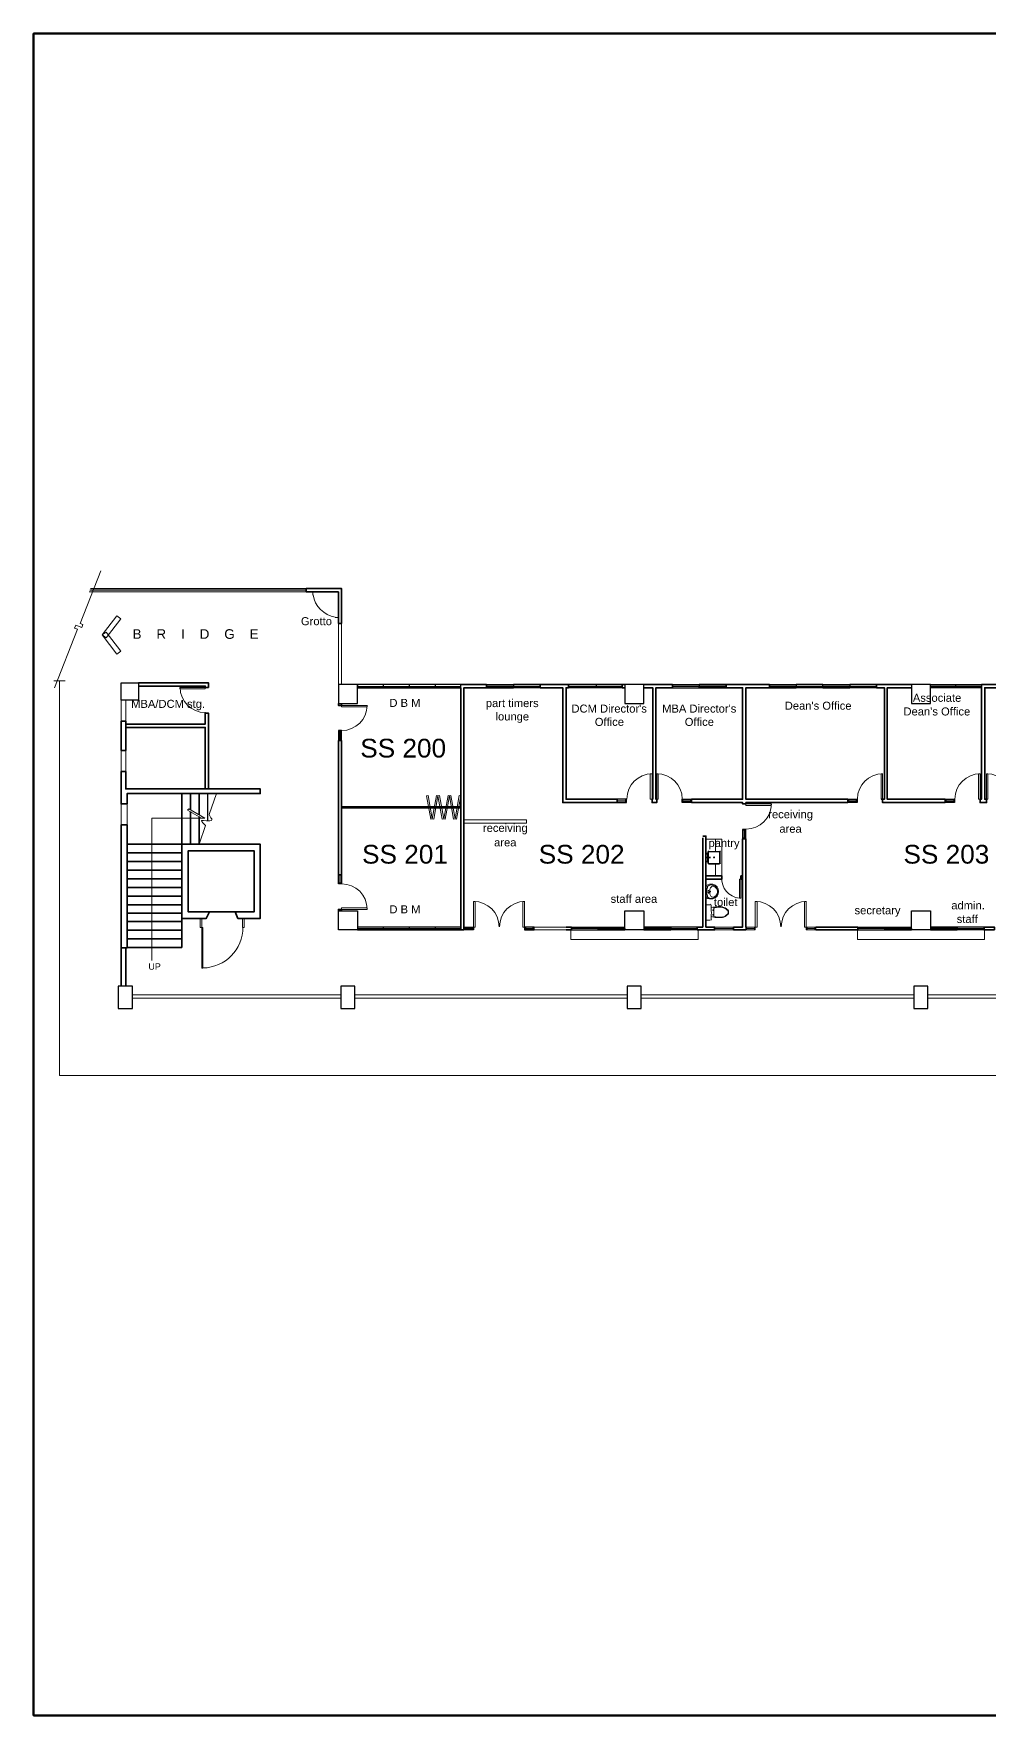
# Model space of a CAD drawing. Header units: inches. Extents: x 0 to 68.7, y 1.4 to 47.2.
# Drawn here: x 0 to 26.02, y 1.39 to 47.18 of the extents above; entities that cross this region are included whole.
import ezdxf

# ---------------------------------------------------------------- set-up
doc = ezdxf.new("R2010")
doc.units = ezdxf.units.IN
doc.header["$MEASUREMENT"] = 0
for name, color, linetype in [('PDF_0', 7, 'Continuous'), ('PDF_BOUNDARIES', 5, 'Continuous'), ('PDF_fixtures', 1, 'Continuous'), ('PDF_FURNITURES', 1, 'Continuous'), ('PDF_PEN08', 6, 'Continuous'), ('PDF_Text', 7, 'Continuous'), ('PDF_WALLS', 3, 'Continuous')]:
    doc.layers.add(name, color=color, linetype=linetype)
for name, color, linetype, true_color in [('PDF_canopy', 7, 'Continuous', 0xc16edd), ('PDF_CUBICLES', 7, 'Continuous', 0x00b82e), ('PDF_door', 7, 'Continuous', 0xdda500), ('PDF_Door Swing and Window', 7, 'Continuous', 0x95954a), ('PDF_HATCH1', 7, 'Continuous', 0x767676), ('PDF_line', 7, 'Continuous', 0xdd6ec1), ('PDF_window', 7, 'Continuous', 0xdda500)]:
    doc.layers.add(name, color=color, linetype=linetype, true_color=true_color)
doc.styles.add('PDF ArialMT', font='arial.ttf')

msp = doc.modelspace()

# ---------------------------------------------------------------- linework, layer by layer
at = {"layer": 'PDF_0', "lineweight": 25}
for points in [[(2.38, 29.506), (2.859, 29.506), (2.859, 29.036), (2.38, 29.036)], [(2.38, 29.506), (2.859, 29.506), (2.859, 29.036), (2.38, 29.036)], [(8.295, 28.938), (8.814, 28.938), (8.814, 29.457), (8.295, 29.457)], [(16.09, 28.938), (16.609, 28.938), (16.609, 29.457), (16.09, 29.457)], [(23.894, 28.938), (24.413, 28.938), (24.413, 29.457), (23.894, 29.457)], [(8.295, 23.297), (8.814, 23.297), (8.814, 22.778), (8.295, 22.778)], [(16.09, 23.297), (16.609, 23.297), (16.609, 22.778), (16.09, 22.778)], [(23.894, 23.297), (24.413, 23.297), (24.413, 22.778), (23.894, 22.778)], [(2.301, 21.25), (2.301, 20.633), (2.693, 20.633), (2.693, 21.25)], [(8.363, 20.633), (8.745, 20.633), (8.745, 21.25), (8.363, 21.25)], [(8.363, 20.633), (8.745, 20.633), (8.745, 21.25), (8.363, 21.25)], [(16.158, 20.633), (16.54, 20.633), (16.54, 21.25), (16.158, 21.25)], [(16.158, 20.633), (16.54, 20.633), (16.54, 21.25), (16.158, 21.25)], [(23.963, 20.633), (24.345, 20.633), (24.345, 21.25), (23.963, 21.25)], [(23.963, 20.633), (24.345, 20.633), (24.345, 21.25), (23.963, 21.25)]]:
    msp.add_lwpolyline(points, close=True, dxfattribs=at)
at = {"layer": 'PDF_BOUNDARIES', "lineweight": 25}
for points in [[(1.547, 32.071), (7.423, 32.071)], [(4.74, 25.745), (4.74, 26.49)], [(8.383, 26.137), (11.634, 26.137)], [(8.383, 26.098), (11.634, 26.098)]]:
    msp.add_lwpolyline(points, dxfattribs=at)
for points in [[(4.035, 26.49), (4.035, 25.109), (2.546, 25.109), (4.035, 25.109)], [(4.27, 26.49), (4.27, 26.049)], [(4.505, 26.49), (4.505, 25.912)], [(4.27, 26), (4.27, 25.109)], [(4.505, 25.863), (4.505, 25.109)], [(2.546, 24.874), (4.035, 24.874)], [(2.546, 24.639), (4.035, 24.639)], [(2.546, 24.404), (4.035, 24.404)], [(2.546, 24.169), (4.035, 24.169)], [(2.546, 23.934), (4.035, 23.934)], [(2.546, 23.699), (4.035, 23.699)], [(2.546, 23.464), (4.035, 23.464)], [(2.546, 23.229), (4.035, 23.229)], [(2.546, 22.298), (4.035, 22.298), (4.035, 23.091), (4.035, 22.298)], [(2.546, 23.003), (4.035, 23.003)], [(5.484, 23.268), (4.789, 23.268)], [(2.546, 22.768), (4.035, 22.768)], [(2.546, 22.533), (4.035, 22.533)]]:
    msp.add_lwpolyline(points, close=True, dxfattribs=at)
at = {"layer": 'PDF_canopy', "lineweight": 13}
msp.add_lwpolyline([(67.991, 22.817), (67.991, 18.812), (40.924, 18.812), (40.924, 17.95), (30.573, 17.95), (30.573, 18.812), (0.705, 18.812), (0.705, 29.545)], dxfattribs=at)
at = {"layer": 'PDF_CUBICLES', "lineweight": 20}
for points in [[(10.743, 26.441), (10.694, 26.431), (10.811, 25.794), (10.85, 25.804)], [(10.968, 26.441), (11.007, 26.431), (10.899, 25.794), (10.85, 25.804)], [(11.046, 26.441), (11.007, 26.431), (11.125, 25.794), (11.164, 25.804)], [(11.281, 26.441), (11.32, 26.431), (11.203, 25.794), (11.164, 25.804)], [(11.36, 26.441), (11.32, 26.431), (11.428, 25.794), (11.477, 25.804)], [(11.585, 26.441), (11.634, 26.431), (11.516, 25.794), (11.477, 25.804)]]:
    msp.add_lwpolyline(points, close=True, dxfattribs=at)
msp.add_lwpolyline([(11.712, 25.775), (13.416, 25.775), (13.416, 25.687), (11.712, 25.687)], dxfattribs=at)
at = {"layer": 'PDF_door', "lineweight": 0}
for points in [[(3.976, 29.378), (3.976, 29.339), (4.671, 29.339), (4.671, 29.378)], [(9.078, 28.889), (9.078, 28.85), (8.383, 28.85), (8.383, 28.889)], [(16.834, 27.028), (16.785, 27.028), (16.785, 26.333), (16.834, 26.333)], [(16.961, 27.028), (17, 27.028), (17, 26.333), (16.961, 26.333)], [(23.111, 27.028), (23.072, 27.028), (23.072, 26.333), (23.111, 26.333)], [(25.765, 27.028), (25.726, 27.028), (25.726, 26.333), (25.765, 26.333)], [(25.941, 27.028), (25.98, 27.028), (25.98, 26.333), (25.941, 26.333)], [(2.38, 25.638), (2.38, 26.206)], [(2.546, 26.206), (2.546, 25.638)], [(20.075, 26.206), (20.075, 26.166), (19.39, 26.166), (19.39, 26.206)], [(19.253, 24.159), (19.253, 23.64), (19.213, 23.64), (19.213, 24.159)], [(9.078, 23.336), (9.078, 23.375), (8.383, 23.375), (8.383, 23.336)], [(11.977, 23.552), (12.016, 23.552), (12.016, 22.856), (11.977, 22.856)], [(13.367, 23.552), (13.318, 23.552), (13.318, 22.856), (13.367, 22.856)], [(19.644, 23.552), (19.693, 23.552), (19.693, 22.856), (19.644, 22.856)], [(21.035, 23.552), (20.986, 23.552), (20.986, 22.856), (21.035, 22.856)], [(4.534, 22.847), (4.534, 23.091), (4.534, 22.847), (4.583, 22.847), (4.583, 23.091), (4.583, 22.847)], [(5.729, 22.847), (5.729, 23.091), (5.729, 22.847), (5.69, 22.847), (5.69, 23.091), (5.69, 22.847)], [(4.583, 22.847), (4.583, 21.74), (4.603, 21.74), (4.603, 22.847)], [(4.583, 22.847), (4.583, 21.74), (4.603, 21.74), (4.603, 22.847)], [(19.644, 22.778), (19.39, 22.778), (19.39, 22.856), (19.644, 22.856)], [(21.29, 22.778), (21.29, 22.856), (21.035, 22.856), (21.035, 22.778)]]:
    msp.add_lwpolyline(points, close=True, dxfattribs=at)
for points in [[(2.38, 28.458), (2.38, 29.036), (2.38, 27.665), (2.38, 27.087), (2.38, 27.665)], [(2.507, 28.458), (2.507, 29.036), (2.507, 27.665), (2.507, 27.087), (2.507, 27.665)], [(19.057, 22.856), (18.538, 22.856)], [(19.057, 22.817), (18.538, 22.817)], [(19.057, 22.778), (18.538, 22.778)], [(19.409, 22.856), (19.409, 22.778)], [(19.409, 22.817), (19.625, 22.817)], [(19.625, 22.856), (19.625, 22.778)], [(21.055, 22.856), (21.055, 22.778)], [(21.055, 22.817), (21.27, 22.817)], [(21.27, 22.856), (21.27, 22.778)]]:
    msp.add_lwpolyline(points, dxfattribs=at)
at = {"layer": 'PDF_Door Swing and Window', "lineweight": 13}
for centre, radius, start, end in [((4.676, 29.384), 0.69, 180, 270), ((8.388, 28.895), 0.69, 270, 360), ((16.839, 26.339), 0.69, 90, 180), ((16.967, 26.339), 0.69, 0, 90), ((23.117, 26.339), 0.69, 90, 180), ((25.771, 26.339), 0.69, 90, 180), ((25.947, 26.339), 0.69, 0, 90), ((19.395, 26.211), 0.69, 270, 360), ((8.388, 23.342), 0.69, 0, 90), ((19.258, 24.165), 0.524, 175.2374, 265.2374), ((11.982, 22.862), 0.69, 0, 90), ((13.373, 22.862), 0.69, 90, 180), ((19.65, 22.862), 0.69, 0, 90), ((21.041, 22.862), 0.69, 90, 180), ((4.588, 22.852), 1.111, 271.1206, 360)]:
    msp.add_arc(centre, radius, start, end, dxfattribs=at)
at = {"layer": 'PDF_fixtures', "lineweight": 18}
for points in [[(14.621, 22.778), (14.621, 22.514), (18.087, 22.514), (18.087, 22.778)], [(22.426, 22.778), (22.426, 22.514), (25.882, 22.514), (25.882, 22.778)]]:
    msp.add_lwpolyline(points, dxfattribs=at)
at = {"layer": 'PDF_FURNITURES', "lineweight": 20}
for points in [[(1.508, 31.983), (7.423, 31.983)], [(1.528, 32.032), (7.423, 32.032)], [(7.599, 31.983), (7.599, 31.895)], [(8.295, 31.288), (8.206, 31.288)], [(8.295, 29.457), (8.295, 31.122)], [(8.383, 29.457), (8.383, 31.122)], [(18.567, 24.903), (18.567, 25.246)], [(18.342, 24.737), (18.342, 24.629), (18.303, 24.629), (18.303, 24.864), (18.342, 24.864), (18.342, 24.756)], [(18.332, 24.835), (18.332, 24.844), (18.322, 24.844), (18.322, 24.835)], [(18.322, 24.825), (18.322, 24.825)], [(18.43, 24.756), (18.322, 24.756)], [(18.322, 24.746), (18.322, 24.746)], [(18.322, 24.737), (18.43, 24.737)], [(18.352, 24.756), (18.352, 24.903)], [(18.352, 24.59), (18.352, 24.737)], [(18.371, 24.913), (18.675, 24.913)], [(18.371, 24.756), (18.371, 24.903), (18.675, 24.903), (18.675, 24.59), (18.371, 24.59), (18.371, 24.737)], [(18.43, 24.746), (18.43, 24.746)], [(18.694, 24.903), (18.694, 24.59)], [(18.322, 24.668), (18.322, 24.668)], [(18.332, 24.658), (18.332, 24.648), (18.322, 24.648), (18.322, 24.658)], [(18.675, 24.57), (18.371, 24.57)], [(18.567, 24.247), (18.567, 24.59)], [(18.303, 23.973), (18.303, 23.816), (18.303, 23.65)], [(18.381, 23.836), (18.371, 23.855)], [(18.303, 23.052), (18.303, 23.258), (18.303, 23.454)], [(18.313, 23.464), (18.41, 23.464)], [(18.381, 23.797), (18.371, 23.767)], [(18.518, 23.375), (18.518, 23.258), (18.518, 23.131)], [(18.313, 23.042), (18.41, 23.042)]]:
    msp.add_lwpolyline(points, dxfattribs=at)
for points in [[(18.734, 24.247), (18.303, 24.247), (18.303, 25.246), (18.734, 25.246)], [(18.489, 23.307), (18.518, 23.307), (18.518, 23.326), (18.489, 23.326)], [(18.489, 23.199), (18.518, 23.199), (18.518, 23.18), (18.489, 23.18)], [(8.363, 21.006), (2.693, 21.006)], [(8.363, 21.006), (2.693, 21.006)], [(8.363, 20.917), (2.693, 20.917)], [(8.363, 20.917), (2.693, 20.917)], [(16.158, 21.006), (8.745, 21.006)], [(16.158, 20.917), (8.745, 20.917)], [(23.963, 21.006), (16.54, 21.006)], [(23.963, 20.917), (16.54, 20.917)], [(31.758, 21.006), (24.345, 21.006)], [(31.758, 20.917), (24.345, 20.917)]]:
    msp.add_lwpolyline(points, close=True, dxfattribs=at)
for points in [[(18.646, 23.824, 0.371519), (18.492, 24.019, 0.173986), (18.313, 23.988)], [(18.313, 23.656, 0.173986), (18.492, 23.625, 0.371519), (18.646, 23.82)], [(18.48, 24, 0.054533), (18.437, 24.003, 0.315217), (18.34, 23.938)], [(18.428, 23.814, 0.31479), (18.428, 23.83, -0.31479), (18.426, 23.812, 0.011146), (18.372, 23.807, 0.000757), (18.353, 23.802, -0.000757), (18.372, 23.807)], [(18.426, 23.832, -0.011146), (18.372, 23.837, -0.000757), (18.355, 23.839, 0.037865), (18.429, 23.828)], [(18.485, 23.635, 0.360674), (18.627, 23.816, 0.360674), (18.485, 23.999)], [(18.59, 23.733, 0.146401), (18.617, 23.821, 0.146401), (18.59, 23.911)], [(18.34, 23.696, 0.315217), (18.438, 23.631, 0.054533), (18.48, 23.634)], [(18.443, 23.129, 0.022246), (18.45, 23.268), (18.45, 23.258, 0.022222), (18.442, 23.393)], [(18.449, 23.682, 0.177939), (18.512, 23.672, 0.240931), (18.588, 23.73)], [(18.892, 23.197, -0.163509), (18.748, 23.116, 0.163558), (18.892, 23.197, 0.190057), (18.911, 23.258, -0.190007), (18.891, 23.2, -0.163607), (18.748, 23.116)]]:
    msp.add_lwpolyline(points, format="xyb", dxfattribs=at)
for points in [[(18.891, 23.323, 0.163557), (18.745, 23.402, -0.163607)], [(18.911, 23.261, 0.190007), (18.89, 23.318, -0.190056)], [(18.92, 23.261, 0.190083), (18.898, 23.325, -0.190107)], [(18.898, 23.193, 0.190082), (18.92, 23.258, -0.190082)]]:
    msp.add_lwpolyline(points, format="xyb", close=True, dxfattribs=at)
msp.add_circle((18.524, 24.752), 0.0147, dxfattribs=at)
for centre, radius, start, end in [((8.319, 32.008), 0.72, 188.4979, 261.502), ((18.377, 24.909), 0.0147, 89.9999, 180.0001), ((18.681, 24.909), 0.0147, 359.9999, 90.0001), ((18.377, 24.596), 0.0147, 179.9999, 270.0001), ((18.681, 24.596), 0.0147, 269.9999, 0.0001), ((18.632, 23.822), 0.308, 158.8623, 181.2635), ((18.632, 23.812), 0.308, 178.7365, 201.1377), ((22.112, 24.124), 3.75, 184.0364, 184.439), ((18.994, 23.812), 0.592, 172.8203, 177.5887), ((18.504, 23.871), 0.093, 124.5629, 172.6941), ((18.494, 23.881), 0.093, 78.9973, 119.3555), ((18.494, 23.861), 0.103, 24.9719, 79.1565), ((18.318, 23.46), 0.0147, 90.2631, 180.264), ((18.465, 23.313), 0.495, 94.2022, 102.876), ((22.112, 23.51), 3.75, 175.561, 175.9636), ((18.994, 23.822), 0.592, 182.3676, 187.1796), ((18.504, 23.763), 0.093, 187.3059, 235.4371), ((18.416, 23.45), 0.0245, 9.5304, 90.9946), ((17.887, 23.352), 0.563, 4.8888, 10.8928), ((18.827, 22.079), 1.356, 100.091, 105.7873), ((18.641, 23.097), 0.308, 94.8394, 113.1538), ((18.641, 23.097), 0.299, 94.8999, 113.8513), ((18.671, 22.931), 0.485, 80.4529, 99.4922), ((18.671, 22.96), 0.446, 80.0904, 96.8005), ((18.671, 22.96), 0.436, 80.1069, 96.7896), ((18.7, 23.146), 0.25, 42.8578, 79.9914), ((18.7, 23.146), 0.26, 42.8192, 79.964), ((18.318, 23.058), 0.0147, 180.2631, 270.264), ((18.426, 23.068), 0.0245, 269.5278, 350.9913), ((17.887, 23.166), 0.563, 349.6288, 355.633), ((18.808, 24.449), 1.356, 254.74, 260.4309), ((18.641, 23.42), 0.299, 246.676, 265.6274), ((18.641, 23.42), 0.308, 247.3681, 265.6824), ((18.661, 23.597), 0.485, 261.0297, 280.069), ((18.671, 23.558), 0.446, 263.7214, 280.4315), ((18.671, 23.558), 0.436, 263.7378, 280.415), ((18.7, 23.371), 0.25, 280.5304, 317.6643)]:
    msp.add_arc(centre, radius, start, end, dxfattribs=at)
at = {"layer": 'PDF_HATCH1', "lineweight": 5}
for points in [[(1.831, 32.551), (1.263, 31.122), (1.342, 31.092), (1.312, 31.014), (1.146, 31.073), (1.116, 30.994), (1.195, 30.965), (0.568, 29.369)], [(0.862, 29.555), (0.548, 29.555)], [(4.74, 25.745), (4.74, 26.49)], [(13.622, 22.856), (14.493, 22.856)], [(14.493, 22.778), (13.622, 22.778)]]:
    msp.add_lwpolyline(points, dxfattribs=at)
for points in [[(1.978, 30.73), (2.37, 31.249), (2.262, 31.327), (1.87, 30.808)], [(1.978, 30.886), (2.37, 30.367), (2.262, 30.289), (1.87, 30.808)], [(4.779, 25.922), (4.828, 25.833), (4.847, 25.804), (4.847, 25.775), (4.838, 25.755), (4.798, 25.745), (4.759, 25.745), (4.71, 25.745), (4.622, 25.755), (4.583, 25.755), (4.573, 25.745), (4.583, 25.726), (4.603, 25.696), (4.681, 25.618), (4.505, 25.109), (4.681, 25.618), (4.603, 25.696), (4.583, 25.726), (4.573, 25.745), (4.583, 25.755), (4.622, 25.755), (4.71, 25.745), (4.759, 25.745), (4.798, 25.745), (4.838, 25.755), (4.847, 25.775), (4.847, 25.804), (4.828, 25.833), (4.779, 25.922), (4.975, 26.49)], [(4.221, 26.078), (4.661, 25.824), (3.222, 25.824), (3.222, 21.946), (3.222, 25.824), (4.661, 25.824), (4.221, 26.078), (4.191, 26.039), (4.573, 25.824), (4.191, 26.039)], [(2.301, 21.25), (2.301, 20.633), (2.693, 20.633), (2.693, 21.25)]]:
    msp.add_lwpolyline(points, close=True, dxfattribs=at)
msp.add_arc((4.588, 22.852), 1.111, 271.1206, 360, dxfattribs=at)
at = {"layer": 'PDF_line', "lineweight": 0}
msp.add_lwpolyline([(22.21, 29.457), (22.21, 29.457)], dxfattribs=at)
at = {"layer": 'PDF_PEN08', "lineweight": 80}
msp.add_lwpolyline([(68.687, 1.391), (0, 1.391), (0, 47.182), (68.687, 47.182)], close=True, dxfattribs=at)
at = {"layer": 'PDF_WALLS', "lineweight": 35}
for points in [[(8.295, 31.983), (7.423, 31.983), (7.423, 32.071), (8.383, 32.071), (8.383, 31.122), (8.295, 31.122)], [(2.38, 28.458), (2.507, 28.458), (2.507, 27.665), (2.38, 27.665)], [(2.546, 26.206), (2.546, 26.49), (6.169, 26.49), (6.169, 26.617), (2.507, 26.617), (2.507, 27.087), (2.38, 27.087), (2.38, 26.206)], [(2.546, 26.206), (2.546, 26.49), (6.169, 26.49), (6.169, 26.617), (2.507, 26.617), (2.507, 27.087), (2.38, 27.087), (2.38, 26.206)], [(2.546, 22.288), (2.38, 22.288), (2.546, 22.288), (2.546, 25.638), (2.38, 25.638), (2.38, 22.288), (2.38, 21.25), (2.38, 22.288), (2.38, 25.638), (2.546, 25.638)], [(6.169, 23.091), (6.169, 25.109), (4.035, 25.109), (4.035, 23.091), (4.701, 23.091), (4.035, 23.091), (4.035, 25.109), (6.169, 25.109), (6.169, 23.091), (5.562, 23.091)], [(4.789, 23.268), (4.701, 23.091), (4.789, 23.268), (4.211, 23.268), (4.211, 24.932), (6.003, 24.932), (6.003, 23.268), (6.003, 24.932), (4.211, 24.932), (4.211, 23.268)], [(6.003, 23.268), (5.484, 23.268), (5.562, 23.091), (5.484, 23.268)], [(26.157, 22.778), (26.157, 22.856), (25.873, 22.856), (25.873, 22.778)], [(2.507, 21.25), (2.507, 22.288)]]:
    msp.add_lwpolyline(points, close=True, dxfattribs=at)
for points in [[(2.859, 29.506), (4.759, 29.506), (4.759, 29.378), (4.671, 29.378), (4.671, 29.418), (2.859, 29.418)], [(11.712, 22.856), (11.712, 29.369), (12.329, 29.369), (12.329, 29.457), (11.634, 29.457)], [(11.712, 22.778), (11.634, 22.778), (11.634, 29.369)], [(15.874, 26.333), (14.493, 26.333), (14.493, 29.369), (14.562, 29.369), (14.562, 29.457), (13.788, 29.457), (13.788, 29.369), (14.405, 29.369), (14.405, 26.245), (15.874, 26.245)], [(16.09, 29.457), (16.021, 29.457), (16.021, 29.369), (16.09, 29.369)], [(16.609, 29.369), (16.853, 29.369), (16.853, 26.333), (16.834, 26.333), (16.834, 26.245), (16.961, 26.245), (16.961, 26.333), (16.942, 26.333), (16.942, 29.369), (17.392, 29.369), (17.392, 29.457), (16.609, 29.457)], [(19.39, 29.369), (19.39, 26.333), (19.39, 29.369), (20.036, 29.369), (20.036, 29.457), (18.851, 29.457), (18.851, 29.369), (19.302, 29.369), (19.302, 26.333), (17.911, 26.333)], [(23.894, 29.457), (22.945, 29.457), (22.945, 29.369), (23.16, 29.369), (23.16, 26.333), (23.072, 26.333)], [(24.815, 26.333), (23.238, 26.333), (23.238, 29.369), (23.894, 29.369)], [(25.804, 29.457), (26.754, 29.457), (26.754, 29.369), (25.892, 29.369), (25.892, 26.333), (25.941, 26.333), (25.941, 26.245), (25.765, 26.245), (25.765, 26.333), (25.804, 26.333), (25.804, 29.369)], [(8.383, 28.938), (8.383, 28.889), (8.295, 28.889), (8.295, 28.938)], [(2.507, 28.38), (4.671, 28.38), (4.671, 28.683), (4.759, 28.683), (4.759, 28.38), (4.759, 26.617)], [(2.507, 28.291), (4.671, 28.291), (4.671, 26.617)], [(8.295, 24.286), (8.295, 27.939)], [(8.383, 24.286), (8.383, 27.939)], [(2.507, 27.665), (2.38, 27.665)], [(17.911, 26.245), (19.302, 26.245), (19.302, 26.206), (19.39, 26.206), (19.39, 26.245), (22.161, 26.245)], [(22.161, 26.333), (19.39, 26.333)], [(23.111, 26.333), (23.111, 26.245), (24.815, 26.245)], [(18.215, 25.285), (18.215, 22.856), (18.068, 22.856), (18.068, 22.778), (18.538, 22.778), (18.538, 22.856), (18.303, 22.856), (18.303, 25.334), (18.215, 25.334)], [(19.302, 25.256), (19.302, 22.856), (19.057, 22.856), (19.057, 22.778), (19.39, 22.778)], [(19.39, 25.256), (19.39, 22.856)], [(18.303, 24.159), (18.734, 24.159), (18.734, 24.247), (18.303, 24.247)], [(19.302, 24.247), (19.253, 24.247), (19.253, 24.159), (19.302, 24.159)], [(8.295, 23.297), (8.295, 23.336), (8.383, 23.336), (8.383, 23.297)], [(14.493, 22.778), (14.64, 22.778), (14.64, 22.856), (14.493, 22.856)], [(21.29, 22.856), (22.435, 22.856), (22.435, 22.778), (21.29, 22.778)]]:
    msp.add_lwpolyline(points, dxfattribs=at)
at = {"layer": 'PDF_window', "lineweight": 25}
for points in [[(8.814, 29.369), (11.634, 29.369), (11.634, 29.457), (8.814, 29.457)], [(12.329, 29.369), (13.064, 29.369), (13.064, 29.408), (12.329, 29.408)], [(13.064, 29.408), (13.788, 29.408), (13.788, 29.457), (13.064, 29.457)], [(17.392, 29.369), (18.117, 29.369), (18.117, 29.408), (17.392, 29.408)], [(18.117, 29.408), (18.851, 29.408), (18.851, 29.457), (18.117, 29.457)], [(18.117, 29.369), (18.851, 29.369), (18.851, 29.408), (18.117, 29.408)], [(20.036, 29.369), (20.761, 29.369), (20.761, 29.408), (20.036, 29.408)], [(20.761, 29.408), (21.485, 29.408), (21.485, 29.457), (20.761, 29.457)], [(21.485, 29.369), (22.22, 29.369), (22.22, 29.408), (21.485, 29.408)], [(22.22, 29.408), (22.945, 29.408), (22.945, 29.457), (22.22, 29.457)], [(24.413, 29.457), (25.804, 29.457), (25.804, 29.369), (24.413, 29.369)], [(8.383, 28.203), (8.295, 28.203), (8.295, 27.939), (8.383, 27.939)], [(16.139, 26.245), (16.139, 26.333), (15.874, 26.333), (15.874, 26.245)], [(17.911, 26.333), (17.911, 26.245), (17.656, 26.245), (17.656, 26.333)], [(22.416, 26.333), (22.416, 26.245), (22.161, 26.245), (22.161, 26.333)], [(25.07, 26.245), (24.815, 26.245), (24.815, 26.333), (25.07, 26.333)], [(19.302, 25.256), (19.39, 25.256), (19.39, 25.51), (19.302, 25.51)], [(8.295, 24.286), (8.383, 24.286), (8.383, 24.032), (8.295, 24.032)], [(8.814, 22.778), (11.634, 22.778), (11.634, 22.856), (8.814, 22.856)], [(11.712, 22.778), (11.712, 22.856), (11.977, 22.856), (11.977, 22.778)], [(13.367, 22.856), (13.367, 22.778), (13.622, 22.778), (13.622, 22.856)], [(15.365, 22.817), (14.64, 22.817), (14.64, 22.856), (15.365, 22.856)], [(16.09, 22.778), (15.365, 22.778), (15.365, 22.817), (16.09, 22.817)], [(16.609, 22.778), (17.343, 22.778), (17.343, 22.817), (16.609, 22.817)], [(17.343, 22.817), (18.068, 22.817), (18.068, 22.856), (17.343, 22.856)], [(23.17, 22.817), (22.435, 22.817), (22.435, 22.856), (23.17, 22.856)], [(23.894, 22.778), (23.17, 22.778), (23.17, 22.817), (23.894, 22.817)], [(24.413, 22.778), (25.138, 22.778), (25.138, 22.817), (24.413, 22.817)], [(25.138, 22.817), (25.873, 22.817), (25.873, 22.856), (25.138, 22.856)]]:
    msp.add_lwpolyline(points, close=True, dxfattribs=at)
for points in [[(8.814, 29.408), (11.634, 29.408)], [(9.519, 29.457), (9.519, 29.369)], [(10.224, 29.457), (10.224, 29.369)], [(10.929, 29.457), (10.929, 29.369)], [(12.329, 29.457), (13.788, 29.457)], [(13.788, 29.369), (12.329, 29.369)], [(16.021, 29.457), (14.562, 29.457)], [(16.021, 29.408), (14.562, 29.408)], [(16.021, 29.369), (14.562, 29.369)], [(15.316, 29.457), (15.316, 29.369)], [(17.392, 29.457), (18.851, 29.457)], [(20.036, 29.457), (22.945, 29.457)], [(22.945, 29.369), (20.036, 29.369)], [(25.804, 29.408), (24.413, 29.408)], [(25.109, 29.369), (25.109, 29.457)], [(8.383, 28.174), (8.295, 28.174)], [(8.383, 27.958), (8.295, 27.958)], [(8.334, 28.174), (8.334, 27.958)], [(15.894, 26.245), (15.894, 26.333)], [(15.894, 26.294), (16.119, 26.294)], [(16.119, 26.245), (16.119, 26.333)], [(17.676, 26.245), (17.676, 26.333)], [(17.676, 26.294), (17.891, 26.294)], [(17.891, 26.245), (17.891, 26.333)], [(22.181, 26.333), (22.181, 26.245)], [(22.181, 26.294), (22.396, 26.294)], [(22.396, 26.333), (22.396, 26.245)], [(24.835, 26.333), (24.835, 26.245)], [(24.835, 26.294), (25.05, 26.294)], [(25.05, 26.333), (25.05, 26.245)], [(19.39, 25.491), (19.302, 25.491)], [(19.39, 25.275), (19.302, 25.275)], [(19.341, 25.491), (19.341, 25.275)], [(8.383, 24.267), (8.295, 24.267)], [(8.383, 24.051), (8.295, 24.051)], [(8.334, 24.267), (8.334, 24.051)], [(8.814, 22.817), (11.634, 22.817)], [(9.519, 22.856), (9.519, 22.768)], [(10.224, 22.856), (10.224, 22.778)], [(10.929, 22.856), (10.929, 22.778)], [(11.742, 22.856), (11.742, 22.778)], [(11.742, 22.817), (11.957, 22.817)], [(11.957, 22.856), (11.957, 22.778)], [(13.387, 22.856), (13.387, 22.778)], [(13.387, 22.817), (13.602, 22.817)], [(13.602, 22.778), (13.602, 22.856)], [(14.64, 22.856), (16.09, 22.856)], [(14.64, 22.778), (16.09, 22.778)], [(18.068, 22.856), (16.609, 22.856)], [(18.068, 22.778), (16.609, 22.778)], [(22.435, 22.856), (23.894, 22.856)], [(22.435, 22.778), (23.894, 22.778)], [(25.873, 22.856), (24.413, 22.856)], [(25.873, 22.778), (24.413, 22.778)]]:
    msp.add_lwpolyline(points, dxfattribs=at)

# ---------------------------------------------------------------- texts
at = {"layer": 'PDF_Text', "color": 8, "true_color": 0x767676, "attachment_point": 4, "style": 'PDF ArialMT'}
for s, insert, char_height in [('Grotto', (7.276, 31.182), 0.2179), ('B    R    I    D    G    E', (2.693, 30.832), 0.26153), ('UP', (3.124, 21.779), 0.1744)]:
    msp.add_mtext(s, dxfattribs=dict(at, insert=insert, char_height=char_height))
at = {"layer": 'PDF_Text', "attachment_point": 4, "style": 'PDF ArialMT'}
for s, insert, char_height in [('MBA/DCM stg.', (2.654, 28.9), 0.21794), ('D B M', (9.685, 28.959), 0.2179), ('part timers', (12.31, 28.92), 0.21794), ("DCM Director's", (14.641, 28.802), 0.21794), ("MBA Director's", (17.109, 28.802), 0.21794), ("Dean's Office", (20.448, 28.881), 0.21794), ('Associate', (23.935, 29.096), 0.2179), ('lounge', (12.574, 28.557), 0.2179), ('Office', (15.277, 28.44), 0.2179), ('Office', (17.726, 28.44), 0.2179), ("Dean's Office", (23.68, 28.724), 0.21794), ('SS 200', (8.892, 27.723), 0.51), ('receiving', (12.232, 25.522), 0.2179), ('receiving', (19.998, 25.894), 0.2179), ('area', (12.535, 25.159), 0.2179), ('pantry', (18.372, 25.11), 0.2179), ('area', (20.301, 25.531), 0.2179), ('SS 201', (8.941, 24.834), 0.51), ('SS 202', (13.75, 24.834), 0.51), ('SS 203', (23.68, 24.834), 0.51), ('D B M', (9.685, 23.338), 0.2179), ('staff area', (15.708, 23.622), 0.2179), ('toilet', (18.519, 23.534), 0.2179), ('secretary', (22.348, 23.279), 0.2179), ('admin.', (24.982, 23.445), 0.2179), ('staff', (25.129, 23.073), 0.2179)]:
    msp.add_mtext(s, dxfattribs=dict(at, insert=insert, char_height=char_height))

doc.saveas('drawing.dxf')
